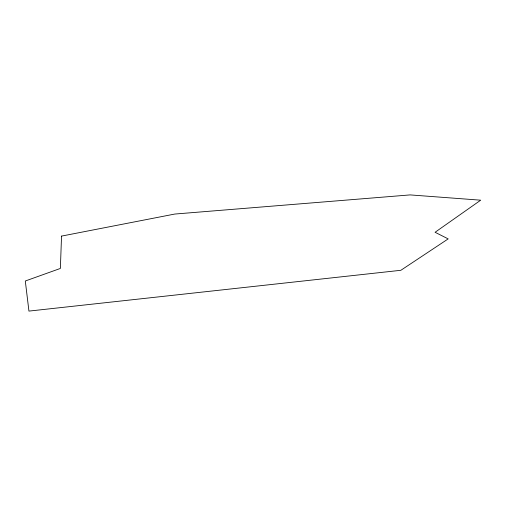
<?xml version="1.0" encoding="UTF-8"?>
<svg xmlns="http://www.w3.org/2000/svg" width="506" height="506" viewBox="0 0 506 506"><rect width="100%" height="100%" fill="white"/><g stroke="black" fill="none" stroke-linecap="round" stroke-linejoin="round"><path stroke-width="0.76" d="M61.536 236.1L60.372 268.439L25.3 281.001L28.937 311.095L400.86 270.293L448.183 238.895L435.084 232.273L480.7 200.186L410.126 194.905L174.785 214.051L61.536 236.1"/></g></svg>
